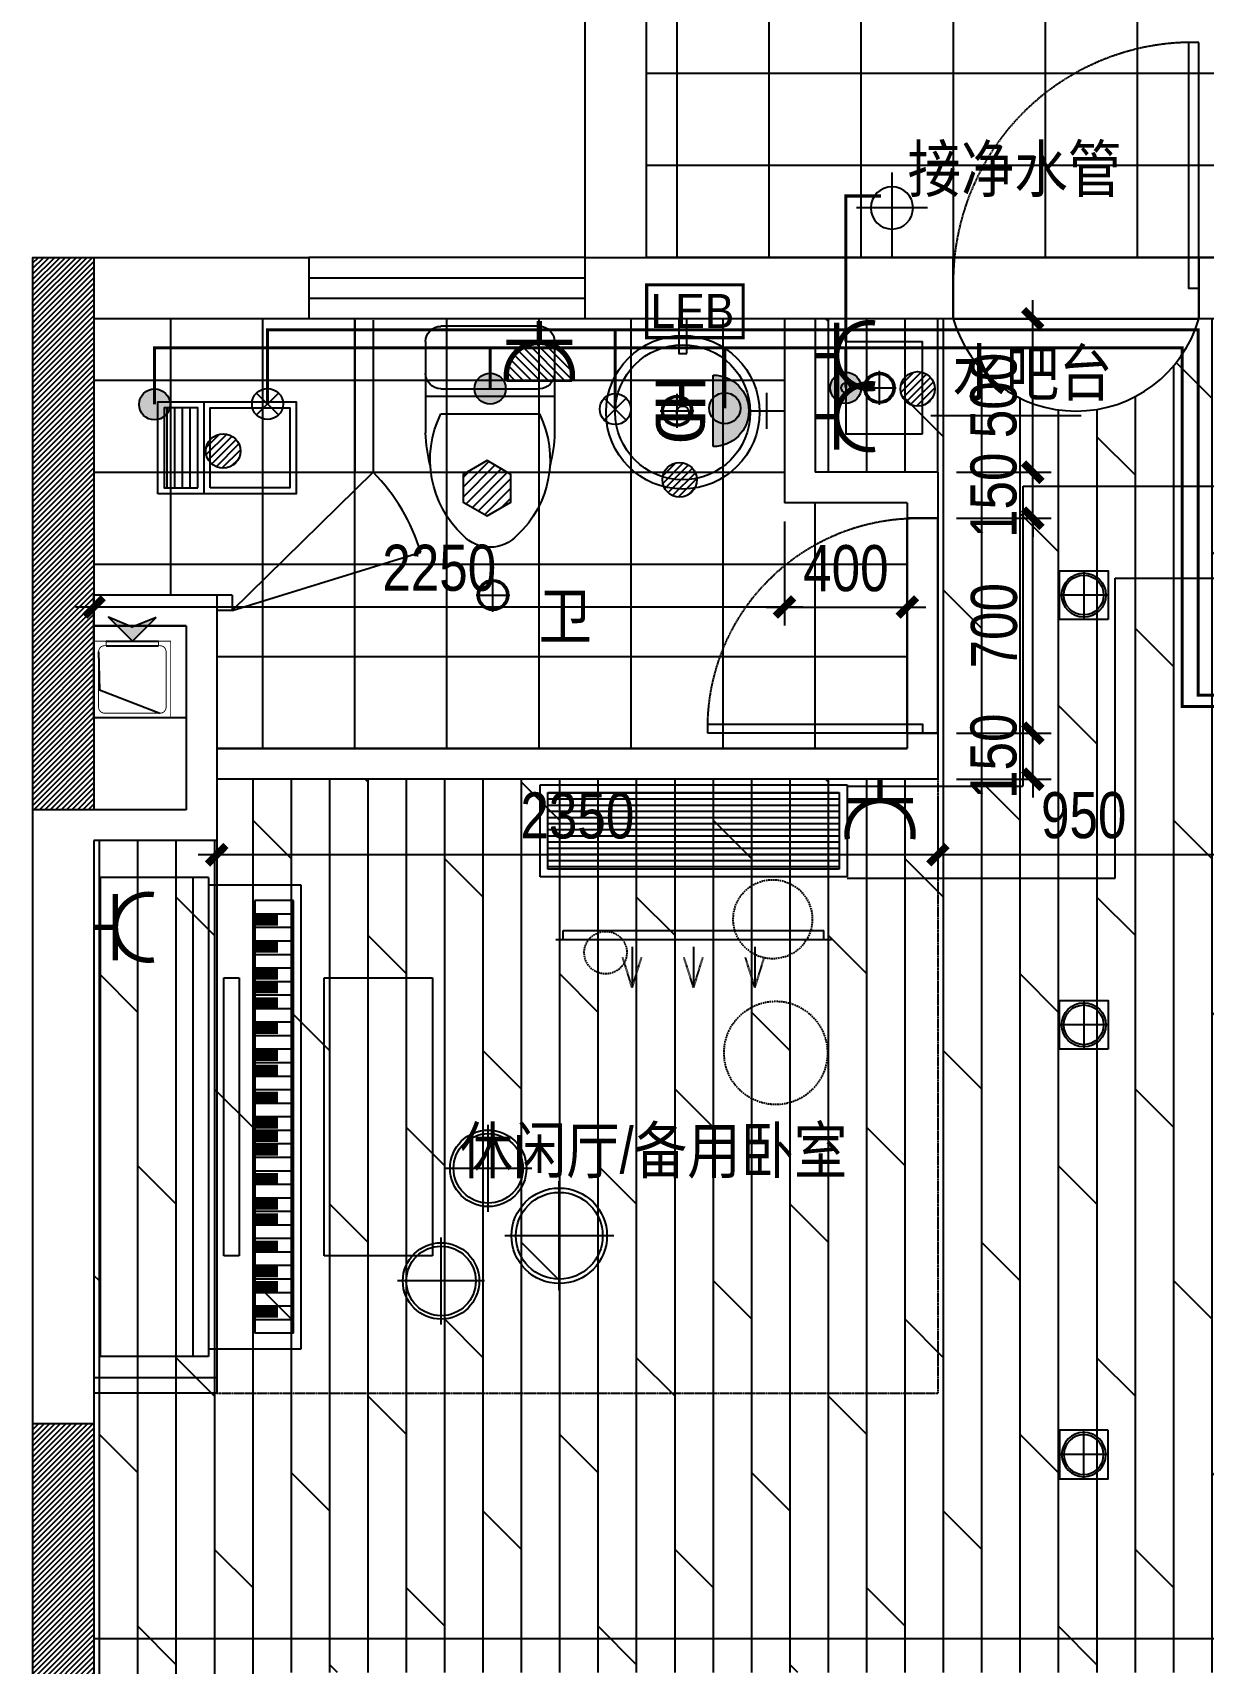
# Model space of a CAD drawing. Extents: x 160245 to 405305, y -111140 to 232735.
# Drawn here: x 270407 to 274222, y -49371 to -44059 of the extents above; entities that cross this region are included whole.
import ezdxf

# ---------------------------------------------------------------- set-up
doc = ezdxf.new("R2010")
doc.units = 0
doc.header["$LTSCALE"] = 10
doc.header["$MEASUREMENT"] = 0
for name, pattern in [('( Dashed )', [0.75, 0.5, -0.25]), ('DASH', [0.35, 0.25, -0.1]), ('DOTE', [2.42, 2, -0.2, 0.02, -0.2]), ('HIDDEN', [0.375, 0.25, -0.125])]:
    doc.linetypes.add(name, pattern=pattern)
doc.layers.get('Defpoints').update_dxf_attribs({"color": 229})
for name, color, linetype in [('C-ceiling 天花', 153, 'Continuous'), ('C-Light 灯具', 107, 'Continuous'), ('C-Lingt 落地灯 台灯', 107, 'Continuous'), ('D-插座', 2, 'Continuous'), ('Door 门', 107, 'Continuous'), ('P-floorpat地面', 8, 'Continuous'), ('P-Furniture 家具', 153, 'Continuous'), ('P-N wall 新建隔墙', 241, 'Continuous'), ('P-New Wall Size 隔墙尺寸', 8, 'Continuous'), ('P-O wall 原始墙体', 245, 'Continuous'), ('P-Stair 楼梯（原建筑设备）', 159, 'Continuous'), ('P-Text  平面文字', 9, 'Continuous'), ('P-window 窗', 107, 'Continuous'), ('PW01-POWERPOINT___DATAPOIN', 2, 'Continuous'), ('Z-给排水', 6, 'Continuous'), ('插座说明', 2, 'Continuous'), ('空调', 145, 'DASH')]:
    doc.layers.add(name, color=color, linetype=linetype)
doc.styles.add('PDC DIM', font='PMingLiU-ExtB.ttf', dxfattribs={"width": 0.85})
doc.styles.add('黑体', font='simhei.ttf')
doc.dimstyles.new('PDC-A2', dxfattribs={"dimscale": 0, "dimtxt": 2.5, "dimasz": 1, "dimexe": 1, "dimexo": 1, "dimgap": 0.7, "dimtad": 1, "dimdec": 0, "dimtxsty": 'PDC DIM', "dimblk": 'ARCHTICK', "dimcen": 1, "dimdle": 1, "dimclrd": 8, "dimclre": 8, "dimclrt": 9, "dimadec": 0, "dimazin": 0, "dimtfac": 1, "dimtdec": 0, "dimtix": 1, "dimtmove": 2, "dimatfit": 3, "dimldrblk": 'PDC A2 T R', "dimfxl": 10, "dimfxlon": 1, "dimarcsym": 0})
pattern_1 = [(45, (59491.276, 0), (-8.8388348, 8.8388348), [])]

# ---------------------------------------------------------------- blocks, each defined once
blk = doc.blocks.new('A$C7BB304D7')
blk.add_hatch(color=256).paths.add_polyline_path([(126.5, 77.4), (203.8, 0.2), (126.3, 31.7), (49.1, 0)])
at = {"linetype": 'DASH', "ltscale": 0.5}
for p, q in [((1.5, 330.2), (1.5, 30.2)), ((301.5, 330.2), (1.5, 330.2)), ((301.5, 30.2), (301.5, 330.2)), ((1.5, 30.2), (301.5, 30.2))]:
    blk.add_line(p, q, dxfattribs=at)
for p, q in [((41.5, 95.2), (211.5, 95.2)), ((41.5, 80.2), (211.5, 80.2))]:
    blk.add_line(p, q)
at = {"const_width": 3}
blk.add_lwpolyline([(1.5, 80.2), (1.5, 330.2), (251.5, 330.2), (251.5, 80.2), (211.5, 80.2), (211.5, 95.2), (216.5, 95.2, 0.414214), (236.5, 115.2), (236.5, 295.2, 0.414214), (216.5, 315.2), (36.5, 315.2, 0.414214), (16.5, 295.2), (16.5, 115.2, 0.414214), (36.5, 95.2), (41.5, 95.2), (41.5, 80.2)], format="xyb", close=True, dxfattribs=at)
blk.add_lwpolyline([(16.5, 115.2), (19.3, 239.2), (216.5, 315.2)])
blk.add_lwpolyline([(203.8, 2.9), (126.3, 34.4), (49.1, 2.7), (126.5, 80.2)], close=True)
blk = doc.blocks.new('$WINLIB2D$00000001')
at = {"color": 0}
for points in [[(-0.5, 0.5), (-0.5, -0.5)], [(-0.5, 0.5), (0.5, 0.5)], [(0.5, -0.5), (0.5, 0.5)], [(0.5, 0.1667), (-0.5, 0.1667)], [(0.5, -0.1667), (-0.5, -0.1667)], [(-0.5, -0.5), (0.5, -0.5)]]:
    blk.add_lwpolyline(points, dxfattribs=at)
blk = doc.blocks.new('A$C69603A30')
for p, q in [((1560.2, 1082.1), (0, 1082.1)), ((0, 729.8), (0, 1082.1)), ((1560.2, 729.8), (1560.2, 1082.1)), ((1560.2, 729.8), (0, 729.8)), ((25.2, 729.8), (25.2, 427.8)), ((1535, 427.8), (1535, 729.8)), ((25.2, 427.8), (1535, 427.8)), ((327.1, 352.3), (1233, 352.3)), ((327.1, 0), (327.1, 352.3)), ((1233, 352.3), (1233, 0)), ((1233, 0), (327.1, 0))]:
    blk.add_line(p, q)
at = {"color": 8}
for p, q in [((1560.2, 780.1), (0, 780.1)), ((327.1, 679.4), (1233, 679.4)), ((327.1, 629.1), (327.1, 679.4)), ((1233, 679.4), (1233, 629.1)), ((1233, 629.1), (327.1, 629.1)), ((1484.7, 578.8), (75.5, 578.8)), ((75.5, 453), (75.5, 578.8)), ((119.5, 453), (119.5, 578.8)), ((163.6, 453), (163.6, 578.8)), ((207.6, 453), (207.6, 578.8)), ((251.6, 453), (251.6, 578.8)), ((295.7, 453), (295.7, 578.8)), ((339.7, 453), (339.7, 578.8)), ((383.8, 453), (383.8, 578.8)), ((427.8, 453), (427.8, 578.8)), ((471.8, 453), (471.8, 578.8)), ((515.9, 453), (515.9, 578.8)), ((559.9, 453), (559.9, 578.8)), ((603.9, 453), (603.9, 578.8)), ((648, 453), (648, 578.8)), ((692, 453), (692, 578.8)), ((736.1, 453), (736.1, 578.8)), ((780.1, 453), (780.1, 578.8)), ((824.1, 453), (824.1, 578.8)), ((868.2, 453), (868.2, 578.8)), ((912.2, 453), (912.2, 578.8)), ((956.2, 453), (956.2, 578.8)), ((1000.3, 453), (1000.3, 578.8)), ((1044.3, 453), (1044.3, 578.8)), ((1088.4, 453), (1088.4, 578.8)), ((1132.4, 453), (1132.4, 578.8)), ((1176.4, 453), (1176.4, 578.8)), ((1220.5, 453), (1220.5, 578.8)), ((1264.5, 453), (1264.5, 578.8)), ((1308.5, 453), (1308.5, 578.8)), ((1352.6, 453), (1352.6, 578.8)), ((1396.6, 453), (1396.6, 578.8)), ((1440.7, 453), (1440.7, 578.8)), ((1484.7, 453), (1484.7, 578.8)), ((75.5, 453), (1484.7, 453))]:
    blk.add_line(p, q, dxfattribs=at)
at = {"color": 8, "const_width": 37.7}
for points in [[(144.7, 578.8), (144.7, 503.3)], [(226.5, 578.8), (226.5, 503.3)], [(276.8, 578.8), (276.8, 503.3)], [(358.6, 578.8), (358.6, 503.3)], [(446.7, 578.8), (446.7, 503.3)], [(497, 578.8), (497, 503.3)], [(578.8, 578.8), (578.8, 503.3)], [(673.1, 578.8), (673.1, 503.3)], [(717.2, 578.8), (717.2, 503.3)], [(761.2, 578.8), (761.2, 503.3)], [(843, 578.8), (843, 503.3)], [(931.1, 578.8), (931.1, 503.3)], [(981.4, 578.8), (981.4, 503.3)], [(1069.5, 578.8), (1069.5, 503.3)], [(1151.3, 578.8), (1151.3, 503.3)], [(1201.6, 578.8), (1201.6, 503.3)], [(1245.6, 578.8), (1245.6, 503.3)], [(1333.7, 578.8), (1333.7, 503.3)], [(1421.8, 578.8), (1421.8, 503.3)]]:
    blk.add_lwpolyline(points, dxfattribs=at)
blk = doc.blocks.new('fffg')
blk.add_lwpolyline([(143.1, 669.9), (109, 669.9), (109, -130.1), (143.1, -130.1)], close=True)
at = {"color": 8, "linetype": 'DASH'}
blk.add_arc((123.2, -110.2), 780.4, 88.5421, 181.4579, dxfattribs=at)
blk = doc.blocks.new('asdfsdafa3')
for p, q in [((201603.3, -49206.7), (201707.3, -49206.7)), ((201707.3, -49206.7), (201901.1, -49206.7)), ((201781.6, -49206.7), (201781.6, -49626.7)), ((201553.7, -49577.2), (201553.7, -49256.2)), ((201756.8, -49256.2), (201756.8, -49577.2)), ((201839, -49256.2), (201839, -49577.2)), ((201603.3, -49626.7), (201707.3, -49626.7)), ((201707.3, -49626.7), (201901.1, -49626.7))]:
    blk.add_line(p, q)
for centre, radius, start, end in [((201603.3, -49256.2), 49.5, 90, 180), ((201707.3, -49256.2), 49.5, 0, 90), ((201988.1, -49558.2), 336.8, 42.8306, 116.2777), ((201885.5, -49706.4), 499.9, 75.8795, 88.2029), ((202157.1, -49415.6), 116.3, 359.4502, 47.9126), ((202157.1, -49417.8), 116.3, 312.0874, 0.5498), ((201988.1, -49275.2), 336.8, 243.7223, 317.1694), ((201603.3, -49577.2), 49.5, 180, 270), ((201707.3, -49577.2), 49.5, 270, 0), ((201885.5, -49127.1), 499.9, 271.7971, 284.1205)]:
    blk.add_arc(centre, radius, start, end)
blk = doc.blocks.new('_ArchTick')
at = {"color": 0, "linetype": 'ByBlock', "const_width": 0.4}
blk.add_lwpolyline([(-0.5, -0.5), (0.5, 0.5)], dxfattribs=at)
blk = doc.blocks.new('*D2186')
at = {"layer": 'Defpoints', "color": 0, "transparency": 16777216}
for p in [(273356.9, -46490.6), (274306.9, -46490.6), (273356.9, -46736.5)]:
    blk.add_point(p, dxfattribs=at)
at = {"layer": 'P-New Wall Size 隔墙尺寸', "color": 8, "lineweight": -2, "transparency": 16777216}
for p, q in [((273356.9, -46550.6), (273356.9, -46796.5)), ((274306.9, -46550.6), (274306.9, -46796.5)), ((274366.9, -46736.5), (273296.9, -46736.5))]:
    blk.add_line(p, q, dxfattribs=at)
at = {"layer": 'P-New Wall Size 隔墙尺寸', "color": 8, "lineweight": -2, "transparency": 16777216, "xscale": 60.00000000000001, "yscale": 60.00000000000001, "zscale": 60.00000000000001, "rotation": 180}
blk.add_blockref('_ArchTick', (273356.9, -46736.5), dxfattribs=at)
at = {"layer": 'P-New Wall Size 隔墙尺寸', "color": 8, "lineweight": -2, "transparency": 16777216, "xscale": 60.00000000000001, "yscale": 60.00000000000001, "zscale": 60.00000000000001}
blk.add_blockref('_ArchTick', (274306.9, -46736.5), dxfattribs=at)
at = {"layer": 'P-New Wall Size 隔墙尺寸', "color": 9, "transparency": 16777216, "insert": (273831.9, -46608.6), "char_height": 150, "attachment_point": 5, "style": 'PDC DIM'}
blk.add_mtext('950', dxfattribs=at)
blk = doc.blocks.new('PDC A2 T R')
at = {"color": 0, "linetype": 'ByBlock'}
blk.add_line((0, 0), (-2, 0), dxfattribs=at)
for points in [[(-2.147, 0.886), (-1.491, 1.345), (-0.6, 0), (0, 0)], [(-2.147, -0.886), (-1.491, -1.345), (-0.6, 0), (0, 0)]]:
    blk.add_solid(points, dxfattribs=at)
blk = doc.blocks.new('*D2187')
at = {"layer": 'Defpoints', "color": 0, "transparency": 16777216}
for p in [(271006.9, -46490.6), (273356.9, -46490.6), (271006.9, -46736.5)]:
    blk.add_point(p, dxfattribs=at)
at = {"layer": 'P-New Wall Size 隔墙尺寸', "color": 8, "lineweight": -2, "transparency": 16777216}
for p, q in [((271006.9, -46550.6), (271006.9, -46796.5)), ((273356.9, -46550.6), (273356.9, -46796.5)), ((273416.9, -46736.5), (270946.9, -46736.5))]:
    blk.add_line(p, q, dxfattribs=at)
at = {"layer": 'P-New Wall Size 隔墙尺寸', "color": 8, "lineweight": -2, "transparency": 16777216, "xscale": 60.00000000000001, "yscale": 60.00000000000001, "zscale": 60.00000000000001, "rotation": 180}
blk.add_blockref('_ArchTick', (271006.9, -46736.5), dxfattribs=at)
at = {"layer": 'P-New Wall Size 隔墙尺寸', "color": 8, "lineweight": -2, "transparency": 16777216, "xscale": 60.00000000000001, "yscale": 60.00000000000001, "zscale": 60.00000000000001}
blk.add_blockref('_ArchTick', (273356.9, -46736.5), dxfattribs=at)
at = {"layer": 'P-New Wall Size 隔墙尺寸', "color": 9, "transparency": 16777216, "insert": (272181.9, -46609.6), "char_height": 150, "attachment_point": 5, "style": 'PDC DIM'}
blk.add_mtext('2350', dxfattribs=at)
blk = doc.blocks.new('*D2188')
at = {"layer": 'Defpoints', "color": 0, "transparency": 16777216}
for p in [(273356.9, -46340.6), (273665.8, -46340.6), (273356.9, -46490.6)]:
    blk.add_point(p, dxfattribs=at)
at = {"layer": 'P-New Wall Size 隔墙尺寸', "color": 8, "lineweight": -2, "transparency": 16777216}
for p, q in [((273665.8, -46340.6), (273665.8, -46280.6)), ((273416.9, -46340.6), (273725.8, -46340.6)), ((273665.8, -46490.6), (273665.8, -46340.6)), ((273416.9, -46490.6), (273725.8, -46490.6)), ((273665.8, -46490.6), (273665.8, -46550.6))]:
    blk.add_line(p, q, dxfattribs=at)
at = {"layer": 'P-New Wall Size 隔墙尺寸', "color": 8, "lineweight": -2, "transparency": 16777216, "xscale": 60.00000000000001, "yscale": 60.00000000000001, "zscale": 60.00000000000001}
for p, rotation in [((273665.8, -46340.6), 270), ((273665.8, -46490.6), 90)]:
    blk.add_blockref('_ArchTick', p, dxfattribs=dict(at, rotation=rotation))
at = {"layer": 'P-New Wall Size 隔墙尺寸', "color": 9, "transparency": 16777216, "insert": (273538.9, -46415.6), "char_height": 150, "attachment_point": 5, "rotation": 90, "style": 'PDC DIM'}
blk.add_mtext('150', dxfattribs=at)
blk = doc.blocks.new('*D2189')
at = {"layer": 'Defpoints', "color": 0, "transparency": 16777216}
for p in [(273356.9, -45640.6), (273665.8, -45640.6), (273356.9, -46340.6)]:
    blk.add_point(p, dxfattribs=at)
at = {"layer": 'P-New Wall Size 隔墙尺寸', "color": 8, "lineweight": -2, "transparency": 16777216}
for p, q in [((273665.8, -46400.6), (273665.8, -45580.6)), ((273416.9, -45640.6), (273725.8, -45640.6)), ((273416.9, -46340.6), (273725.8, -46340.6))]:
    blk.add_line(p, q, dxfattribs=at)
at = {"layer": 'P-New Wall Size 隔墙尺寸', "color": 8, "lineweight": -2, "transparency": 16777216, "xscale": 60.00000000000001, "yscale": 60.00000000000001, "zscale": 60.00000000000001}
for p, rotation in [((273665.8, -45640.6), 90), ((273665.8, -46340.6), 270)]:
    blk.add_blockref('_ArchTick', p, dxfattribs=dict(at, rotation=rotation))
at = {"layer": 'P-New Wall Size 隔墙尺寸', "color": 9, "transparency": 16777216, "insert": (273540.3, -45990.6), "char_height": 150, "attachment_point": 5, "rotation": 90, "style": 'PDC DIM'}
blk.add_mtext('700', dxfattribs=at)
blk = doc.blocks.new('*D2190')
at = {"layer": 'Defpoints', "color": 0, "transparency": 16777216}
for p in [(273356.9, -45490.6), (273665.8, -45490.6), (273356.9, -45640.6)]:
    blk.add_point(p, dxfattribs=at)
at = {"layer": 'P-New Wall Size 隔墙尺寸', "color": 8, "lineweight": -2, "transparency": 16777216}
for p, q in [((273665.8, -45490.6), (273665.8, -45430.6)), ((273416.9, -45490.6), (273725.8, -45490.6)), ((273665.8, -45640.6), (273665.8, -45490.6)), ((273416.9, -45640.6), (273725.8, -45640.6)), ((273665.8, -45640.6), (273665.8, -45700.6))]:
    blk.add_line(p, q, dxfattribs=at)
at = {"layer": 'P-New Wall Size 隔墙尺寸', "color": 8, "lineweight": -2, "transparency": 16777216, "xscale": 60.00000000000001, "yscale": 60.00000000000001, "zscale": 60.00000000000001}
for p, rotation in [((273665.8, -45490.6), 270), ((273665.8, -45640.6), 90)]:
    blk.add_blockref('_ArchTick', p, dxfattribs=dict(at, rotation=rotation))
at = {"layer": 'P-New Wall Size 隔墙尺寸', "color": 9, "transparency": 16777216, "insert": (273538.9, -45565.6), "char_height": 150, "attachment_point": 5, "rotation": 90, "style": 'PDC DIM'}
blk.add_mtext('150', dxfattribs=at)
blk = doc.blocks.new('*D2191')
at = {"layer": 'Defpoints', "color": 0, "transparency": 16777216}
for p in [(273406.9, -44990.6), (273665.8, -44990.6), (273356.9, -45490.6)]:
    blk.add_point(p, dxfattribs=at)
at = {"layer": 'P-New Wall Size 隔墙尺寸', "color": 8, "lineweight": -2, "transparency": 16777216}
for p, q in [((273665.8, -45550.6), (273665.8, -44930.6)), ((273466.9, -44990.6), (273725.8, -44990.6)), ((273416.9, -45490.6), (273725.8, -45490.6))]:
    blk.add_line(p, q, dxfattribs=at)
at = {"layer": 'P-New Wall Size 隔墙尺寸', "color": 8, "lineweight": -2, "transparency": 16777216, "xscale": 60.00000000000001, "yscale": 60.00000000000001, "zscale": 60.00000000000001}
for p, rotation in [((273665.8, -44990.6), 90), ((273665.8, -45490.6), 270)]:
    blk.add_blockref('_ArchTick', p, dxfattribs=dict(at, rotation=rotation))
at = {"layer": 'P-New Wall Size 隔墙尺寸', "color": 9, "transparency": 16777216, "insert": (273538.9, -45240.6), "char_height": 150, "attachment_point": 5, "rotation": 90, "style": 'PDC DIM'}
blk.add_mtext('500', dxfattribs=at)
blk = doc.blocks.new('*D2192')
at = {"layer": 'Defpoints', "color": 0, "transparency": 16777216}
for p in [(272856.9, -45590.6), (273256.9, -45590.6), (273256.9, -45929.6)]:
    blk.add_point(p, dxfattribs=at)
at = {"layer": 'P-New Wall Size 隔墙尺寸', "color": 8, "lineweight": -2, "transparency": 16777216}
for p, q in [((272856.9, -45650.6), (272856.9, -45989.6)), ((273256.9, -45650.6), (273256.9, -45989.6)), ((272796.9, -45929.6), (273316.9, -45929.6))]:
    blk.add_line(p, q, dxfattribs=at)
at = {"layer": 'P-New Wall Size 隔墙尺寸', "color": 8, "lineweight": -2, "transparency": 16777216, "xscale": 60.00000000000001, "yscale": 60.00000000000001, "zscale": 60.00000000000001, "rotation": 180}
blk.add_blockref('_ArchTick', (272856.9, -45929.6), dxfattribs=at)
at = {"layer": 'P-New Wall Size 隔墙尺寸', "color": 8, "lineweight": -2, "transparency": 16777216, "xscale": 60.00000000000001, "yscale": 60.00000000000001, "zscale": 60.00000000000001}
blk.add_blockref('_ArchTick', (273256.9, -45929.6), dxfattribs=at)
at = {"layer": 'P-New Wall Size 隔墙尺寸', "color": 9, "transparency": 16777216, "insert": (273056.9, -45804.1), "char_height": 150, "attachment_point": 5, "style": 'PDC DIM'}
blk.add_mtext('400', dxfattribs=at)
blk = doc.blocks.new('*D2193')
at = {"layer": 'Defpoints', "color": 0, "transparency": 16777216}
for p in [(270606.9, -45590.6), (272856.9, -45590.6), (270606.9, -45929.6)]:
    blk.add_point(p, dxfattribs=at)
at = {"layer": 'P-New Wall Size 隔墙尺寸', "color": 8, "lineweight": -2, "transparency": 16777216}
for p, q in [((270606.9, -45650.6), (270606.9, -45989.6)), ((272856.9, -45650.6), (272856.9, -45989.6)), ((272916.9, -45929.6), (270546.9, -45929.6))]:
    blk.add_line(p, q, dxfattribs=at)
at = {"layer": 'P-New Wall Size 隔墙尺寸', "color": 8, "lineweight": -2, "transparency": 16777216, "xscale": 60.00000000000001, "yscale": 60.00000000000001, "zscale": 60.00000000000001, "rotation": 180}
blk.add_blockref('_ArchTick', (270606.9, -45929.6), dxfattribs=at)
at = {"layer": 'P-New Wall Size 隔墙尺寸', "color": 8, "lineweight": -2, "transparency": 16777216, "xscale": 60.00000000000001, "yscale": 60.00000000000001, "zscale": 60.00000000000001}
blk.add_blockref('_ArchTick', (272856.9, -45929.6), dxfattribs=at)
at = {"layer": 'P-New Wall Size 隔墙尺寸', "color": 9, "transparency": 16777216, "insert": (271731.9, -45802.7), "char_height": 150, "attachment_point": 5, "style": 'PDC DIM'}
blk.add_mtext('2250', dxfattribs=at)
blk = doc.blocks.new('ceiling light100')
for p, q in [((0, -26.4), (0, 26.4)), ((-26.4, 0), (26.4, 0))]:
    blk.add_line(p, q)
blk.add_lwpolyline([(-26.4, 26.4), (26.4, 26.4), (26.4, -26.4), (-26.4, -26.4)], close=True)
for radius in [24, 21.6]:
    blk.add_circle((0, 0), radius)
blk = doc.blocks.new('LIGHT-6')
for p, q in [((-122.7, 122.7), (-122.7, 508.6)), ((70.2, 315.7), (-315.7, 315.7)), ((191.5, -223.7), (191.5, 258.7)), ((-331.5, -375.5), (-331.5, 10.5)), ((432.7, 17.5), (-49.7, 17.5)), ((-138.5, -182.5), (-524.5, -182.5))]:
    blk.add_line(p, q)
for centre, radius in [((-122.7, 315.7), 169), ((-122.7, 315.7), 153.6), ((191.5, 17.5), 211.2), ((191.5, 17.5), 192), ((-331.5, -182.5), 169), ((-331.5, -182.5), 153.6)]:
    blk.add_circle(centre, radius)
blk = doc.blocks.new('322')
at = {"layer": 'C-ceiling 天花'}
h = blk.add_hatch(dxfattribs=at)
h.set_pattern_fill('ANSI31', color=8, scale=200, angle=135, double=1)
h.set_pattern_definition([(180, (514666.723, -303545.206), (-5e-15, -25), [])])
h.paths.add_polyline_path([(514666.7, -303490.2), (514406.7, -303490.2), (514406.7, -303600.2), (514666.7, -303600.2)])
blk.add_lwpolyline([(514386.7, -303470.2), (514686.7, -303470.2), (514686.7, -303920.2), (514386.7, -303920.2)], close=True)
at = {"layer": 'C-ceiling 天花', "color": 8}
for p, q in [((514386.7, -303620.2), (514686.7, -303620.2)), ((514686.7, -303920.2), (514686.7, -303920.2))]:
    blk.add_line(p, q, dxfattribs=at)
for points in [[(514406.7, -303600.2), (514666.7, -303600.2), (514666.7, -303490.2), (514406.7, -303490.2)], [(514406.7, -303640.2), (514666.7, -303640.2), (514666.7, -303900.2), (514406.7, -303900.2)]]:
    blk.add_lwpolyline(points, close=True, dxfattribs=at)
blk = doc.blocks.new('ccc')
at = {"const_width": 15}
for points in [[(382762, 218738.5), (382762, 218798.5)], [(382854.5, 218738.5), (382669.5, 218738.5)]]:
    blk.add_lwpolyline(points, dxfattribs=at)
blk.add_lwpolyline([(382670.7, 218631, -0.040743), (382669.5, 218646, -1), (382854.5, 218646, -0.040743), (382853.2, 218631, -0.040743)], format="xyb", dxfattribs=at)
blk = doc.blocks.new('065')
blk.add_hatch(color=256).paths.add_polyline_path([(-50, 0), (50, 0, 1.000002)])
for p, q in [((0, 50), (0, 100)), ((-25, 75), (25, 75)), ((-50, 0), (50, 0))]:
    blk.add_line(p, q)
blk.add_arc((0, 0), 50, 0, 180)
blk = doc.blocks.new('A$C3D206638')
at = {"layer": 'PW01-POWERPOINT___DATAPOIN', "linetype": 'ByBlock', "xscale": -1.293600001190498, "yscale": 1.293599999326034, "zscale": 1.2936}
blk.add_blockref('065', (65.4, 123.6), dxfattribs=at)
at = {"layer": 'PW01-POWERPOINT___DATAPOIN', "linetype": 'ByBlock', "style": '黑体'}
blk.add_text('HD', height=90, dxfattribs=at).set_placement((2.6, 19.4))
blk = doc.blocks.new('A$C5FC36DE5')
at = {"layer": 'PW01-POWERPOINT___DATAPOIN'}
h = blk.add_hatch(dxfattribs=at)
h.set_pattern_fill('ANSI31', color=256, scale=5)
h.set_pattern_definition([(45, (-457911.72, 50190.94), (-11.22532015, 11.22532015), [])])
h.paths.add_polyline_path([(162.5, 185.6, 0.040743), (148, 186.8, 1), (148, 7.3, 0.040743), (162.5, 8.5)])
blk.add_line((162.5, 8.5), (162.5, 185.6), dxfattribs=at)
at = {"layer": 'PW01-POWERPOINT___DATAPOIN', "linetype": 'ByBlock', "xscale": 0.9702000009383498, "yscale": 0.9702000009383498, "zscale": 0.9702000009383498, "rotation": 90}
blk.add_blockref('ccc', (212278.3, -371258.6), dxfattribs=at)
blk = doc.blocks.new('A$C360C77EA')
at = {"linetype": 'Continuous', "ltscale": 0.5, "const_width": 21.5}
blk.add_lwpolyline([(54, 435), (707, 435), (707, 77), (54, 77), (54, 435)], dxfattribs=at)
at = {"linetype": 'Continuous', "ltscale": 0.5, "style": 'PDC DIM'}
blk.add_text('LEB', height=229.4, dxfattribs=at).set_placement((80, 143))
blk = doc.blocks.new('E-WS1')
for p, q in [((143.2, 102.9), (143.2, -102.9)), ((0, 0), (0, 45.1)), ((0, 0), (0, -45.1)), ((0, 0), (0, -45.1)), ((82, 0), (0, 0)), ((246.1, 0), (40.3, 0))]:
    blk.add_line(p, q)
blk.add_circle((143.2, 0), 61.2)
blk = doc.blocks.new('A$C6157208D')
h = blk.add_hatch()
h.set_pattern_fill('_USER', color=8, scale=20, style=0, pattern_type=0)
h.set_pattern_definition([(0, (-4444.043, -4094.849), (0, 20), [])])
h.paths.add_polyline_path([(25, 25), (25, 275), (975, 275), (975, 25)])
for points in [[(0, 0), (0, 300), (1000, 300), (1000, 0)], [(25, 25), (25, 275), (975, 275), (975, 25)]]:
    blk.add_lwpolyline(points, close=True)
blk = doc.blocks.new('A$C50F47628')
for p, q in [((425, 30), (-425, 30)), ((-425, 0), (-425, 30)), ((425, 0), (425, 30)), ((-450, 0), (450, 0)), ((-200, -23.6), (-200, -155.9)), ((0, -23.6), (0, -155.9)), ((200, -23.6), (200, -155.9)), ((-200, -155.9), (-230.6, -58.2)), ((-200, -155.9), (-169.4, -58.2)), ((0, -155.9), (-30.6, -58.2)), ((0, -155.9), (30.6, -58.2)), ((200, -155.9), (169.4, -58.2)), ((200, -155.9), (230.6, -58.2))]:
    blk.add_line(p, q)
blk = doc.blocks.new('232')
for points in [[(4141.59, 136.18), (4141.59, 138.82)], [(4140.27, 137.5), (4142.91, 137.5)]]:
    blk.add_lwpolyline(points)
for radius in [1.2, 1.08]:
    blk.add_circle((4141.59, 137.5), radius)

msp = doc.modelspace()

# ---------------------------------------------------------------- hatches: boundary and pattern name
at = {"layer": 'P-floorpat地面'}
h = msp.add_hatch(dxfattribs=at)
h.set_pattern_fill('DOLMIT', color=250, scale=500, angle=90)
edge = h.paths.add_edge_path()
edge.add_arc((273806.9, -44875), 416.4, 196.1226, 343.8774)
edge.add_line((274206.9, -44990.6), (274306.9, -44990.6))
edge.add_line((274306.9, -44990.6), (274306.9, -45390.6))
edge.add_line((274306.9, -45390.6), (274506.9, -45390.6))
edge.add_line((274506.9, -45390.6), (274506.9, -43490.6))
edge.add_line((274506.9, -43490.6), (278206.9, -43490.6))
edge.add_line((278206.9, -43490.6), (278206.9, -46290.6))
edge.add_line((278206.9, -46290.6), (274506.9, -46290.6))
edge.add_line((274506.9, -46290.6), (274506.9, -46190.6))
edge.add_line((274506.9, -46190.6), (274306.9, -46190.6))
edge.add_line((274306.9, -46190.6), (274306.9, -46490.6))
edge.add_line((274306.9, -46490.6), (274576.9, -46490.6))
edge.add_line((274576.9, -46490.6), (274576.9, -47290.6))
edge.add_line((274576.9, -47290.6), (274456.9, -47290.6))
edge.add_line((274456.9, -47290.6), (274456.9, -48490.6))
edge.add_line((274456.9, -48490.6), (274796.9, -48490.6))
edge.add_line((274796.9, -48490.6), (274796.9, -49290.6))
edge.add_line((274796.9, -49290.6), (274306.9, -49290.6))
edge.add_line((274306.9, -49290.6), (274306.9, -49400.6))
edge.add_line((274306.9, -49400.6), (271216.9, -49400.6))
edge.add_line((271216.9, -49400.6), (271216.9, -52380.6))
edge.add_line((271216.9, -52380.6), (277196.9, -52380.6))
edge.add_line((277196.9, -52380.6), (277196.9, -49490.6))
edge.add_line((277196.9, -49490.6), (278206.9, -49490.6))
edge.add_line((278206.9, -49490.6), (278206.9, -52990.6))
edge.add_line((278206.9, -52990.6), (270606.9, -52990.6))
edge.add_line((270606.9, -52990.6), (270606.9, -46690.6))
edge.add_line((270606.9, -46690.6), (271006.9, -46690.6))
edge.add_line((271006.9, -46690.6), (271006.9, -46490.6))
edge.add_line((271006.9, -46490.6), (273356.9, -46490.6))
edge.add_line((273356.9, -46490.6), (273356.9, -45490.6))
edge.add_line((273356.9, -45490.6), (272956.9, -45490.6))
edge.add_line((272956.9, -45490.6), (272956.9, -44990.6))
edge.add_line((272956.9, -44990.6), (273406.9, -44990.6))
h = msp.add_hatch(dxfattribs=at)
h.set_pattern_fill('_USER', color=250, scale=300, double=1, pattern_type=0)
h.set_pattern_definition([(0, (274306.93, -44790.64), (0, 300), []), (90, (274306.93, -44790.64), (-300, 2e-14), [])])
h.paths.add_polyline_path([(274306.9, -43490.6), (272406.9, -43490.6), (272406.9, -44790.6), (273206.9, -44790.6), (273406.9, -44790.6), (274206.9, -44790.6), (274306.9, -44790.6)])
h = msp.add_hatch(dxfattribs=at)
h.set_pattern_fill('_USER', color=250, scale=300, double=1, pattern_type=0)
h.set_pattern_definition([(0, (273256.93, -46390.64), (0, 300), []), (90, (273256.93, -46390.64), (-300, 2e-14), [])])
h.paths.add_polyline_path([(273256.9, -46390.6), (273256.9, -46340.6), (273256.9, -45640.6), (273256.9, -45590.6), (272856.9, -45590.6), (272856.9, -44990.6), (272206.9, -44990.6), (271306.9, -44990.6), (270606.9, -44990.6), (270606.9, -45890.6), (271006.9, -45890.6), (271006.9, -46390.6)])
at = {"layer": 'P-O wall 原始墙体'}
h = msp.add_hatch(dxfattribs=at)
h.set_pattern_fill('ANSI31', color=256, scale=100, style=0)
h.set_pattern_definition(pattern_1)
h.paths.add_polyline_path([(270406.9, -45890.6), (270406.9, -46590.6), (270606.9, -46590.6), (270606.9, -45990.6), (270606.9, -45890.6), (270606.9, -44790.6), (270406.9, -44790.6)])
h = msp.add_hatch(dxfattribs=at)
h.set_pattern_fill('ANSI31', color=256, scale=100, style=0)
h.set_pattern_definition(pattern_1)
h.paths.add_polyline_path([(270406.9, -49490.6), (270606.9, -49490.6), (270606.9, -48590.6), (270406.9, -48590.6)])
at = {"layer": 'Z-给排水', "linetype": 'ByBlock', "lineweight": -2}
h = msp.add_hatch(color=256, dxfattribs=at)
edge = h.paths.add_edge_path()
edge.add_arc((271897.7, -45218.4), 50.6, 0, 360)
h = msp.add_hatch(color=256, dxfattribs=at)
edge = h.paths.add_edge_path()
edge.add_arc((273056.4, -45215.6), 50.6, 0, 360)
h = msp.add_hatch(dxfattribs=at)
h.set_pattern_fill('_USER', color=256, scale=16.875, angle=45, style=0, pattern_type=0)
h.set_pattern_definition([(45, (265611.999, -551558.425), (-11.93242693, 11.93242693), [])])
edge = h.paths.add_edge_path()
edge.add_arc((273290.7, -45219.2), 56.2, 0, 360)
h = msp.add_hatch(color=256, dxfattribs=at)
edge = h.paths.add_edge_path()
edge.add_arc((270804.4, -45269.5), 50.6, 0, 360)
h = msp.add_hatch(color=256, dxfattribs=at)
edge = h.paths.add_edge_path()
edge.add_arc((272662.4, -45282.3), 50.6, 0, 360)
h = msp.add_hatch(dxfattribs=at)
h.set_pattern_fill('_USER', color=256, scale=16.875, angle=45, style=0, pattern_type=0)
h.set_pattern_definition([(45, (263349.153, -551760.671), (-11.93242693, 11.93242693), [])])
edge = h.paths.add_edge_path()
edge.add_arc((271027.9, -45421.4), 56.2, 0, 360)
at = {"layer": 'Z-给排水', "lineweight": -2, "ltscale": 10}
h = msp.add_hatch(dxfattribs=at)
h.set_pattern_fill('_USER', color=256, scale=22.5, angle=45, style=0, pattern_type=0)
h.set_pattern_definition([(45, (251922.521, -57280.895), (-15.909903, 15.909903), [])])
h.paths.add_polyline_path([(271887.6, -45632.6), (271965.5, -45587.6), (271965.5, -45497.6), (271887.6, -45452.6), (271809.7, -45497.6), (271809.7, -45587.6)])
at = {"layer": 'Z-给排水', "linetype": 'ByBlock', "lineweight": -2}
h = msp.add_hatch(dxfattribs=at)
h.set_pattern_fill('_USER', color=256, scale=16.875, angle=45, style=0, pattern_type=0)
h.set_pattern_definition([(45, (264836.358, -551854.44), (-11.93242693, 11.93242693), [])])
edge = h.paths.add_edge_path()
edge.add_arc((272515.1, -45515.2), 56.2, 0, 360)

# ---------------------------------------------------------------- linework, layer by layer
at = {"layer": 'C-ceiling 天花'}
msp.add_line((274306.9, -49290.6), (270606.9, -49290.6), dxfattribs=at)
for points in [[(274206.9, -44990.6), (273406.9, -44990.6), (273406.9, -44790.6), (274206.9, -44790.6)], [(273356.9, -45640.6), (273256.9, -45640.6), (273256.9, -46340.6), (273356.9, -46340.6)]]:
    msp.add_lwpolyline(points, close=True, dxfattribs=at)
at = {"layer": 'P-floorpat地面'}
for points in [[(273406.9, -44990.6), (274206.9, -44990.6), (274206.9, -44790.6), (273406.9, -44790.6)], [(273356.9, -46340.6), (273256.9, -46340.6), (273256.9, -45640.6), (273356.9, -45640.6)]]:
    msp.add_lwpolyline(points, close=True, dxfattribs=at)
at = {"layer": 'P-Furniture 家具'}
for p, q in [((273356.9, -45490.6), (273356.9, -44990.6)), ((271456.9, -44995.6), (271456.9, -45490.6)), ((271516.9, -44995.6), (271516.9, -45490.6)), ((271056.9, -45940.6), (271516.9, -45490.6)), ((271456.9, -45490.6), (271516.9, -45490.6)), ((271056.9, -45940.6), (271671.8, -45750.7)), ((271056.9, -45890.6), (271006.9, -45890.6)), ((271056.9, -45890.6), (271056.9, -45940.6)), ((271056.9, -45940.6), (271006.9, -45940.6)), ((271006.9, -46690.6), (271006.9, -48490.6)), ((271006.9, -48440.6), (270606.9, -48440.6)), ((271006.9, -48490.6), (270606.9, -48490.6))]:
    msp.add_line(p, q, dxfattribs=at)
at = {"layer": 'P-Furniture 家具', "color": 250, "linetype": 'HIDDEN'}
for p in [(273356.9, -46490.6), (271006.9, -48490.6)]:
    msp.add_line(p, (273356.9, -48490.6), dxfattribs=at)
at = {"layer": 'P-Furniture 家具', "linetype": 'ByBlock'}
msp.add_lwpolyline([(272538.3, -45103.6), (272538.3, -44990.6), (272512.3, -44990.6), (272512.3, -45103.6)], close=True, dxfattribs=at)
at = {"layer": 'P-Furniture 家具'}
msp.add_lwpolyline([(273306.4, -45365.6), (273306.4, -45065.6), (273056.4, -45065.6), (273056.4, -45365.6)], close=True, dxfattribs=at)
for centre, radius in [((272525.3, -45295.4), 250), ((272525.3, -45295.4), 220), ((273056.4, -45215.6), 15)]:
    msp.add_circle(centre, radius, dxfattribs=at)
at = {"layer": 'P-Furniture 家具', "linetype": 'ByBlock'}
msp.add_circle((272525.3, -45295.4), 20, dxfattribs=at)
at = {"layer": 'P-Furniture 家具', "color": 8, "linetype": '( Dashed )'}
for centre, radius in [((272818.6, -46946.6), 128.8), ((272273.8, -47055.4), 69.3), ((272828.5, -47382.1), 168.3)]:
    msp.add_circle(centre, radius, dxfattribs=at)
at = {"layer": 'P-Furniture 家具'}
msp.add_arc((271056.9, -45940.6), 643.5, 17.166, 44.3704, dxfattribs=at)
at = {"layer": 'P-N wall 新建隔墙'}
for p, q in [((272856.9, -44990.6), (272856.9, -45590.6)), ((272956.9, -44990.6), (272956.9, -45490.6)), ((273356.9, -45490.6), (272956.9, -45490.6)), ((273356.9, -45490.6), (273356.9, -45640.6)), ((273256.9, -45590.6), (272856.9, -45590.6)), ((273256.9, -45590.6), (273256.9, -45640.6)), ((273356.9, -45640.6), (273256.9, -45640.6)), ((273356.9, -46340.6), (273256.9, -46340.6)), ((273256.9, -46340.6), (273256.9, -46390.6)), ((273356.9, -46340.6), (273356.9, -46490.6)), ((273256.9, -46390.6), (271006.9, -46390.6)), ((273356.9, -46490.6), (271006.9, -46490.6))]:
    msp.add_line(p, q, dxfattribs=at)
at = {"layer": 'P-N wall 新建隔墙', "color": 107}
for points in [[(272206.9, -44790.6), (272206.9, -43290.6), (274306.9, -43290.6)], [(272406.9, -44790.6), (272406.9, -43490.6), (274306.9, -43490.6)]]:
    msp.add_lwpolyline(points, dxfattribs=at)
at = {"layer": 'P-O wall 原始墙体'}
for p, q in [((270406.9, -44790.6), (270406.9, -45890.6)), ((270406.9, -44790.6), (271306.9, -44790.6)), ((270606.9, -44790.6), (270606.9, -45890.6)), ((271306.9, -44790.6), (271306.9, -44990.6)), ((272206.9, -44990.6), (272206.9, -44790.6)), ((272206.9, -44790.6), (273206.9, -44790.6)), ((273206.9, -44790.6), (273406.9, -44790.6)), ((273406.9, -44790.6), (273406.9, -44990.6)), ((274206.9, -44790.6), (274206.9, -44990.6)), ((274206.9, -44790.6), (274306.9, -44790.6)), ((271306.9, -44990.6), (270606.9, -44990.6)), ((273406.9, -44990.6), (272206.9, -44990.6)), ((274306.9, -44990.6), (274206.9, -44990.6)), ((270406.9, -45890.6), (270406.9, -46590.6)), ((271006.9, -45890.6), (270606.9, -45890.6)), ((270606.9, -45990.6), (270606.9, -45890.6)), ((271006.9, -45890.6), (271006.9, -46690.6)), ((270906.9, -45990.6), (270606.9, -45990.6)), ((270606.9, -45990.6), (270606.9, -46590.6)), ((270906.9, -45990.6), (270906.9, -46590.6)), ((270406.9, -46590.6), (270406.9, -53090.6)), ((270606.9, -46590.6), (270406.9, -46590.6)), ((270906.9, -46590.6), (270606.9, -46590.6)), ((270606.9, -46690.6), (270606.9, -52990.6)), ((271006.9, -46690.6), (270606.9, -46690.6)), ((270606.9, -48590.6), (270406.9, -48590.6))]:
    msp.add_line(p, q, dxfattribs=at)
at = {"layer": 'P-Stair 楼梯（原建筑设备）'}
msp.add_arc((273806.9, -44875), 416.4, 196.1226, 343.8774, dxfattribs=at)
at = {"layer": 'P-Text  平面文字'}
msp.add_line((273333.4, -45305.7), (273823.5, -45305.7), dxfattribs=at)
at = {"layer": 'Z-给排水', "color": 2, "linetype": 'ByBlock', "lineweight": -2}
for p, q in [((271136.6, -45304.1), (271208.2, -45232.5)), ((271136.6, -45232.5), (271208.2, -45304.1)), ((272269.7, -45320.6), (272341.3, -45249)), ((272269.7, -45249), (272341.3, -45320.6))]:
    msp.add_line(p, q, dxfattribs=at)
at = {"layer": 'Z-给排水', "color": 6, "linetype": 'ByBlock', "lineweight": -2, "const_width": 10}
for points in [[(273056.4, -45065.6), (273056.4, -44590.7), (273171.3, -44590.7)], [(270804.4, -45269.5), (270804.4, -45085.2), (274152.9, -45085.2), (274152.9, -46253.6), (278078.3, -46253.6), (278078.3, -48183.7), (277685.2, -48183.7), (277685.2, -49230.3), (278038.8, -49230.3)], [(271897.7, -45218.4), (271897.7, -45085.2)], [(272662.4, -45282.3), (272662.4, -45085.2)], [(273056.4, -45215.6), (273056.4, -45085.2)]]:
    msp.add_lwpolyline(points, dxfattribs=at)
at = {"layer": 'Z-给排水', "color": 2, "linetype": 'DOTE', "lineweight": -2, "ltscale": 0.1, "const_width": 10}
for points in [[(271172.4, -45268.3), (271172.4, -45027), (274204.8, -45027), (274204.8, -46217.1), (278125.6, -46217.1), (278125.6, -48227.2), (277746.8, -48227.2), (277746.8, -49191.4), (278057.4, -49191.4)], [(272305.5, -45284.8), (272305.5, -45027)]]:
    msp.add_lwpolyline(points, dxfattribs=at)
at = {"layer": 'Z-给排水', "linetype": 'ByBlock', "lineweight": -2, "elevation": -6.9}
msp.add_lwpolyline([(271887.6, -45632.6), (271965.5, -45587.6), (271965.5, -45497.6), (271887.6, -45452.6), (271809.7, -45497.6), (271809.7, -45587.6)], close=True, dxfattribs=at)
at = {"layer": 'Z-给排水', "linetype": 'ByBlock', "lineweight": -2}
for centre, radius in [((271897.7, -45218.4), 50.6), ((273056.4, -45215.6), 50.6), ((273290.7, -45219.2), 56.2), ((270804.4, -45269.5), 50.6), ((272662.4, -45282.3), 50.6), ((271027.9, -45421.4), 56.2), ((272515.1, -45515.2), 56.2)]:
    msp.add_circle(centre, radius, dxfattribs=at)
at = {"layer": 'Z-给排水', "color": 2, "linetype": 'ByBlock', "lineweight": -2}
for centre in [(271172.4, -45268.3), (272305.5, -45284.8)]:
    msp.add_circle(centre, 50.6, dxfattribs=at)
at = {"layer": '空调', "color": 250}
for p, q in [((273634.8, -46513.3), (273634.8, -45535.5)), ((273634.8, -45535.5), (274306.9, -45535.5)), ((273934.8, -46813.3), (273934.8, -45835.5)), ((273934.8, -45835.5), (274306.9, -45835.5)), ((273060.5, -46513.3), (273634.8, -46513.3)), ((273060.5, -46813.3), (273934.8, -46813.3))]:
    msp.add_line(p, q, dxfattribs=at)

# ---------------------------------------------------------------- block references
at = {"layer": 'C-Light 灯具', "xscale": 41.66666666666666, "yscale": 41.66666666666666, "zscale": 41.66666666666666}
for p in [(100599.9, -50945), (99940.7, -51019.8), (99340.7, -51620)]:
    msp.add_blockref('232', p, dxfattribs=at)
at = {"layer": 'C-Light 灯具', "color": 8, "rotation": 90}
msp.add_blockref('322', (-32654.8, -559947.6), dxfattribs=at)
at = {"layer": 'C-Light 灯具'}
for p, xscale, yscale, zscale, rotation in [((273831.9, -45890.6), 3.00000018821085, 3.00000018821085, 3.00000018821085, 180.020297833377), ((273831.9, -47290.6), 3.00000018821085, 3.00000018821085, 3.00000018821085, 180.020297833377), ((273831.9, -48690.6), -3.00000018821085, 3.000000188257559, 3.000000188254501, 359.979702166623)]:
    msp.add_blockref('ceiling light100', p, dxfattribs=dict(at, xscale=xscale, yscale=yscale, zscale=zscale, rotation=rotation))
at = {"layer": 'C-Light 灯具', "color": 4, "xscale": 0.7365008267743178, "yscale": 0.7365008267743178, "zscale": 0.7365008267743178}
msp.add_blockref('LIGHT-6', (271981.9, -47990.6), dxfattribs=at)
at = {"layer": 'C-Lingt 落地灯 台灯', "xscale": -1.125000000004093, "yscale": 1.125000000004093, "zscale": 1.125000000004093, "rotation": 270}
msp.add_blockref('E-WS1', (273206.9, -44790.6), dxfattribs=at)
at = {"layer": 'D-插座', "xscale": 0.481293403008749, "yscale": 0.481293403008749, "zscale": 0.481293403008749}
msp.add_blockref('A$C360C77EA', (272381.8, -45089.3, 0), dxfattribs=at)
at = {"layer": 'Door 门'}
msp.add_blockref('fffg', (274063.8, -44760.5), dxfattribs=at)
at = {"layer": 'Door 门', "xscale": -0.875, "yscale": 0.875, "zscale": 0.875, "rotation": 90}
msp.add_blockref('fffg', (273193.1, -46215.4), dxfattribs=at)
at = {"layer": 'P-Furniture 家具', "linetype": 'ByBlock', "xscale": -1, "rotation": 90}
msp.add_blockref('asdfsdafa3', (222480.9, 156538.4), dxfattribs=at)
at = {"layer": 'P-Furniture 家具', "rotation": 90}
msp.add_blockref('A$C69603A30', (271709.5, -48370.7), dxfattribs=at)
at = {"layer": 'P-O wall 原始墙体', "extrusion": (0, 0, -1), "zscale": -1, "rotation": 180}
msp.add_blockref('A$C7BB304D7', (-270605.4, -45960.4), dxfattribs=at)
at = {"layer": 'P-window 窗', "xscale": 900, "yscale": 200, "zscale": 900, "rotation": 180}
msp.add_blockref('$WINLIB2D$00000001', (271756.9, -44890.6), dxfattribs=at)
at = {"layer": '插座说明', "rotation": 270}
for name, p, xscale, yscale, zscale in [('A$C5FC36DE5', (271941.7, -44997.6), 1.199999999998909, 1.199999999998909, 1.199999999998909), ('A$C3D206638', (272401.7, -45172.9), 1.799999999998363, 1.799999999998363, 1.799999999998363)]:
    msp.add_blockref(name, p, dxfattribs=dict(at, xscale=xscale, yscale=yscale, zscale=zscale))
at = {"layer": '插座说明', "linetype": 'ByBlock', "xscale": 1.164240001126018, "yscale": 1.164240001126018, "zscale": 1.164240001126018, "rotation": 89.99999999999999}
for p in [(527690.9, -490737.6), (527690.9, -490936.5), (525340.9, -492599.5)]:
    msp.add_blockref('ccc', p, dxfattribs=at)
at = {"layer": '插座说明', "linetype": 'ByBlock', "xscale": 1.164240001126018, "yscale": 1.164240001126018, "zscale": 1.164240001126018}
msp.add_blockref('ccc', (-172458.6, -301224.6), dxfattribs=at)
at = {"layer": '空调'}
msp.add_blockref('A$C6157208D', (272060.5, -46808.8), dxfattribs=at)
at = {"layer": '空调', "xscale": -1}
msp.add_blockref('A$C50F47628', (272560.5, -47013.3), dxfattribs=at)

# ---------------------------------------------------------------- texts
at = {"layer": 'P-Text  平面文字', "char_height": 150, "attachment_point": 1, "style": 'PDC DIM'}
for s, width, insert in [('水吧台', 893.426, (273403.8, -45091.5)), ('卫', 893.426, (272055.2, -45883.7)), ('休闲厅/备用卧室', 1824.062, (271797.7, -47624.5))]:
    msp.add_mtext_dynamic_manual_height_columns(s, width=width, gutter_width=1750, heights=[0], dxfattribs=dict(at, insert=insert))
at = {"layer": 'Z-给排水', "color": 6, "linetype": 'ByBlock', "lineweight": -2, "insert": (273258, -44428), "char_height": 150, "attachment_point": 1, "style": 'PDC DIM'}
msp.add_mtext_dynamic_manual_height_columns('{\\fPMingLiU|b0|i0|c134|p18;接净水管}', width=893.426, gutter_width=1750, heights=[0], dxfattribs=at)

# ---------------------------------------------------------------- dimensions: what is measured, and where the dimension line sits
at = {"layer": 'P-New Wall Size 隔墙尺寸'}
for base, p1, p2, picture, middle in [((273665.8, -44990.6), (273356.9, -45490.6), (273406.9, -44990.6), '*D2191', (273538.9, -45240.6)), ((273665.8, -45490.6), (273356.9, -45640.6), (273356.9, -45490.6), '*D2190', (273538.9, -45565.6)), ((273665.8, -45640.6), (273356.9, -46340.6), (273356.9, -45640.6), '*D2189', (273540.3, -45990.6)), ((273665.8, -46340.6), (273356.9, -46490.6), (273356.9, -46340.6), '*D2188', (273538.9, -46415.6))]:
    dim = msp.add_linear_dim(base=base, p1=p1, p2=p2, angle=90, dimstyle='PDC-A2', override={"dimscale": 60}, dxfattribs=at)
    dim.commit()
    dim.dimension.update_dxf_attribs({"geometry": picture, "text_midpoint": middle})
for base, p1, p2, picture, middle in [((270606.9, -45929.6), (272856.9, -45590.6), (270606.9, -45590.6), '*D2193', (271731.9, -45802.7)), ((273256.9, -45929.6), (272856.9, -45590.6), (273256.9, -45590.6), '*D2192', (273056.9, -45804.1)), ((271006.9, -46736.5), (273356.9, -46490.6), (271006.9, -46490.6), '*D2187', (272181.9, -46609.6)), ((273356.9, -46736.5), (274306.9, -46490.6), (273356.9, -46490.6), '*D2186', (273831.9, -46608.6))]:
    dim = msp.add_linear_dim(base=base, p1=p1, p2=p2, dimstyle='PDC-A2', override={"dimscale": 60}, dxfattribs=at)
    dim.commit()
    dim.dimension.update_dxf_attribs({"geometry": picture, "text_midpoint": middle})

doc.saveas('drawing.dxf')
